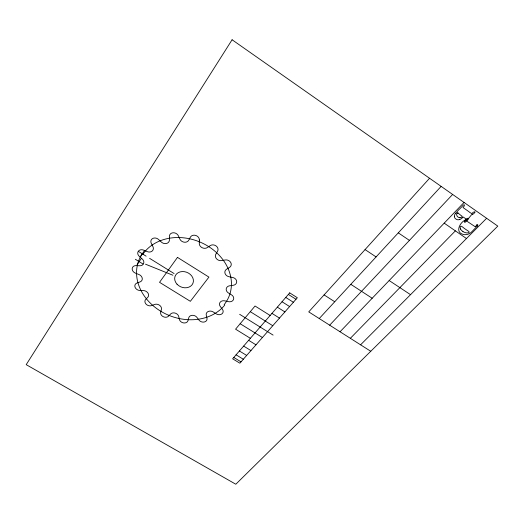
<?xml version="1.0" encoding="UTF-8"?>
<svg xmlns="http://www.w3.org/2000/svg" width="524" height="524" viewBox="0 0 524 524"><rect width="100%" height="100%" fill="white"/><g stroke="black" fill="none" stroke-linecap="round" stroke-linejoin="round"><path stroke-width="0.79" d="M477.691 225.549L477.829 224.94L477.122 224.789M140.222 256.858L144.395 250.727M137.105 264.64L141.231 258.601M455.71 213.229L458.526 210.026A4.415 3.74 -13.8 0 1 458.683 209.862L458.841 209.698A11.39 9.596 -13.8 0 1 459.849 208.781L462.116 206.423A11.463 9.661 -14.6 0 1 462.974 205.395C465.017 203.338 464.775 206.338 463.085 207.255A0.93 0.786 -14.4 0 0 463.144 207.622L468.888 211.657A5.456 4.598 -13.7 0 1 469.091 211.834L469.281 211.997A10.264 8.653 -15.5 0 0 469.956 212.534L471.849 213.609A2.404 2.024 -14.4 0 0 472.419 213.144C472.478 212.187 476.355 210.884 474.705 212.731A13.879 11.777 -14.7 0 1 473.676 213.654L472.805 214.336A8.81 7.362 -14.3 0 0 472.524 214.571L472.373 214.709C473.296 211.067 464.225 225.706 464.526 221.672A5.423 4.546 -13.2 0 1 464.657 221.488L464.736 221.377A8.685 7.349 -12.8 0 0 464.926 221.102M429.569 178.258L308.741 311.878L370.756 351.276M457.144 213.255L456.954 213.478A2.024 1.716 -13.3 0 0 456.62 214.323L456.764 215.298A4.133 3.498 -13.5 0 0 459.961 217.742M319.24 318.553L441.143 186.38M329.675 325.181L452.638 194.443M340.043 331.764L464.054 202.447M462.653 217.578L463.216 217.002L466.144 219.039L465.901 219.962A7.048 5.895 -13.4 0 0 465.535 220.388L465.299 220.676A7.035 5.947 -13 0 1 464.926 221.102M350.346 338.314L455.376 230.861M476.742 225.032L476.761 225.019A6.38 5.292 -13.7 0 0 476.139 225.798L475.497 226.427M477.213 226.172L471.43 232.119A8.79 7.362 -12.5 0 1 466.936 234.523L464.985 234.7A6.498 5.43 -12.4 0 1 462.784 234.307C455.022 231.975 459.862 222.785 464.886 220.218A3.812 3.196 -13.2 0 1 465.161 220.001L466.419 219.045A11.05 9.222 -13.3 0 1 467.113 218.534L468.05 218.239A0.668 0.557 -13.6 0 1 468.364 218.325L468.456 218.39M475.458 226.46L475.484 226.434A0.878 0.734 -13.4 0 1 475.15 226.702L466.877 221.167L466.871 220.218A4.703 3.943 -13.4 0 1 467.591 219.602L468.24 218.96A1.041 0.878 -13.6 0 0 468.456 218.619M360.584 344.818L486.632 218.285M459.483 219.615L458.245 219.785A3.603 3.046 -13 0 1 456.712 219.504L455.553 218.783A4.382 3.707 -13.1 0 1 454.544 217.296L454.354 216.288M145.508 264.188L172.874 275.231M236.075 354.827L243.326 359.241M233.796 357.466L241.027 361.861M239.403 350.988L246.673 355.429M243.64 346.089L250.95 350.563M248.651 340.305L255.987 344.825M250.374 338.314L235.571 329.183L255.044 306.016L270.142 315.481M240.156 323.727L262.419 337.508M135.356 259.275L142.96 263.978M138.474 251.422L146.131 256.177M149.569 258.319L174.092 273.561M239.638 314.302L273.102 335.098M250.282 311.682L272.768 325.725M271.963 313.372L279.475 318.088M277.347 307.156L284.899 311.918M282.023 301.752L289.608 306.553M288.37 294.423L295.995 299.276M285.763 297.436L293.368 302.269M324.094 294.907L334.738 301.752M350.811 284.322L372.178 298.254M389.162 280.543L410.534 294.671M365.064 249.588L376.081 256.924M398.286 232.846L409.421 240.392M444.201 223.152L466.471 238.525M458.035 213.019L458.415 213.347A6.563 5.561 -14.2 0 0 458.913 213.766A7.46 6.314 -14.3 0 0 459.731 214.454L459.889 214.558A5.515 4.67 -12.7 0 1 460.603 215.174L462.266 216.333A2.613 2.214 -13.3 0 1 461.854 216.89L461.782 216.969A2.312 1.952 -13.3 0 1 459.954 217.774M460.517 229.001L460.111 227.377A2.292 1.926 -12.3 0 1 460.439 226.564L460.943 226.165L461.906 226.506A14.063 11.79 -10.8 0 1 462.463 226.925L463.118 227.436A16.231 13.604 -14.2 0 0 463.72 227.888A14.96 12.53 -14.1 0 0 464.781 228.733L468.928 231.516L469.131 232.427A1.841 1.539 -12.4 0 1 468.561 232.774L466.74 232.925A7.356 6.15 -12.8 0 1 466 232.787A9.098 7.618 -13 0 1 462.915 231.523M142.941 254.199A48.188 39.523 21.8 0 1 208.159 246.273A48.188 39.523 21.8 0 1 224.148 304.673M224.757 305.053A48.929 40.132 21.8 0 1 160.18 310.889A48.929 40.132 21.8 0 1 142.305 253.806M454.38 216.288A5.83 4.926 -13.2 0 1 455.67 213.209M462.626 217.565A7.284 6.177 -13.2 0 1 459.496 219.641M457.157 213.261A1.186 1.009 -13.3 0 1 457.55 212.954M457.576 212.947A0.891 0.753 -13.3 0 1 458.055 212.973M462.954 231.477A9.773 8.181 -13.1 0 1 460.458 229.034M477.718 225.556A3.295 2.751 -13.5 0 1 477.207 226.165M477.128 224.789A0.812 0.681 -13.7 0 1 476.892 224.94M199.382 240.018L199.277 243.385A4.971 4.225 21.8 0 0 202.074 247.675A4.971 4.225 21.8 0 0 207.353 247.551L210.229 245.625A4.801 4.081 20.5 0 1 216.209 246.031A4.801 4.081 20.5 0 1 217.558 251.291L215.881 254.12A4.932 4.179 19.3 0 0 216.523 258.784A4.932 4.179 19.3 0 0 221.613 260.585L225.241 259.976A4.755 4.009 18.2 0 1 230.717 262.459A4.755 4.009 18.2 0 1 229.532 267.404L226.61 269.212A4.873 4.081 17.4 0 0 225.032 273.397A4.873 4.081 17.4 0 0 229.008 276.718L232.715 277.484A4.69 3.904 16.8 0 1 236.697 281.506A4.69 3.904 16.8 0 1 233.278 285.272L229.689 285.783A4.801 3.969 16.7 0 0 226.244 288.77A4.801 3.969 16.7 0 0 228.438 292.968L231.569 294.894A4.618 3.786 16.6 0 1 233.435 299.663A4.618 3.786 16.6 0 1 228.464 301.667L224.848 300.861A4.736 3.851 16.9 0 0 220.198 302.204A4.736 3.851 16.9 0 0 220.309 306.507L222.373 309.212A4.559 3.681 17.2 0 1 221.907 313.876A4.559 3.681 17.2 0 1 216.274 313.876L213.222 311.963A4.677 3.76 17.8 0 0 208.179 311.518A4.677 3.76 17.8 0 0 206.273 315.199L206.967 318.192A4.506 3.603 18.4 0 1 204.34 321.991A4.506 3.603 18.4 0 1 198.969 320.085L196.952 317.42A4.637 3.694 19.2 0 0 192.321 315.317A4.637 3.694 19.2 0 0 188.758 317.806L188.018 320.59A4.487 3.563 19.9 0 1 183.695 322.935A4.487 3.563 19.9 0 1 179.418 319.476L178.723 316.509A4.637 3.668 20.8 0 0 175.226 313.116A4.637 3.668 20.8 0 0 170.595 314.02L168.558 316.149A4.5 3.557 21.7 0 1 163.226 316.673A4.5 3.557 21.7 0 1 160.691 312.225L161.418 309.435A4.657 3.688 22.6 0 0 159.604 305.302A4.657 3.688 22.6 0 0 154.626 304.464L151.606 305.59A4.533 3.596 23.4 0 1 146.098 304.169A4.533 3.596 23.4 0 1 145.711 299.44L147.768 297.285A4.709 3.747 24.2 0 0 147.945 293.067A4.709 3.747 24.2 0 0 143.419 290.584L139.882 290.479A4.598 3.668 25 0 1 135.081 287.283A4.598 3.668 25 0 1 136.967 283.045L140.046 281.912A4.775 3.838 25.7 0 0 142.246 278.316A4.775 3.838 25.7 0 0 138.932 274.524L135.454 273.148A4.67 3.766 26.3 0 1 132.186 268.616A4.67 3.766 26.3 0 1 136.116 265.616L139.738 265.76A4.854 3.95 26.7 0 0 143.655 263.434A4.854 3.95 26.7 0 0 142.181 258.928L139.364 256.452A4.742 3.884 27 0 1 138.284 251.291A4.742 3.884 27 0 1 143.655 250.138L147.192 251.599A4.919 4.061 26.9 0 0 152.202 251.035A4.919 4.061 26.9 0 0 152.903 246.568L151.298 243.372A4.795 3.989 26.8 0 1 152.707 238.486A4.795 3.989 26.8 0 1 158.582 239.488L161.385 242.075A4.965 4.159 26.2 0 0 166.593 243.444A4.965 4.159 26.2 0 0 169.422 239.841L169.376 236.475A4.827 4.068 25.5 0 1 173.09 232.767A4.827 4.068 25.5 0 1 178.383 235.833L179.889 239.101A4.985 4.218 24.4 0 0 184.317 242.212A4.985 4.218 24.4 0 0 188.791 240.156L190.343 237.241A4.834 4.107 23.2 0 1 195.707 235.433A4.834 4.107 23.2 0 1 199.382 240.018M232.093 39.765L26.2 364.652L235.807 484.235L497.8 226.119L232.093 39.765M177.472 257.389L159.538 282.318L190.356 301.32L208.925 277.104L177.472 257.389M289.707 292.877L232.63 358.802L239.854 363.191L297.344 297.743L289.707 292.877M177.014 284.185A9.602 7.873 21.8 0 0 192.937 283.288A9.602 7.873 21.8 0 0 182.169 271.563A9.602 7.873 21.8 0 0 177.014 284.185"/></g></svg>
